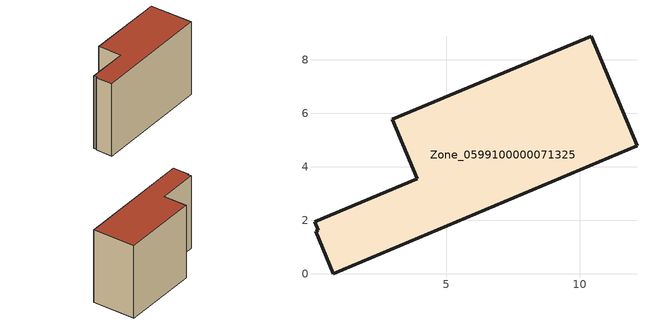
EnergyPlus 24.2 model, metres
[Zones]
Zone_0599100000071325
 floor ground (C_G): 0.23,1.62 0.09,1.94 3.92,3.55 3,5.77 10.44,8.88 12.14,4.78 0.79,0 0.13,1.59 z0
 wall outside (C_F): 0.79,0 12.14,4.78 10.44,8.88 3,5.77 3.92,3.55 0.09,1.94 0.23,1.62 0.13,1.59 0.79,0 z0:7.8
 roof outside (C_R): 0.09,1.94 0.23,1.62 0.13,1.59 0.79,0 12.14,4.78 10.44,8.88 3,5.77 3.92,3.55 z7.8
[BUILDING]
Pand.0599100000071325: North Axis=0; Terrain=City; Loads Convergence Tolerance Value=0.04; Temperature Convergence Tolerance Value=0.4; Solar Distribution=FullExterior; Maximum Number of Warmup Days=25; Minimum Number of Warmup Days=1
[Site:Location]
Rotterdam.The.Hague.AP_ZH_NLD Design_Conditions: Latitude=51.96; Longitude=4.45; Time Zone=1; Elevation=-4.5
[SITE:GROUNDTEMPERATURE:BUILDINGSURFACE]
18, 18, 18, 18, 18, 18, 18, 18, 18, 18, 18, 18
[MATERIAL] Thermal Absorptance=0.9; Solar Absorptance=0.7; Visible Absorptance=0.7
Name | Roughness | Thickness | Conductivity | Density | Specific Heat
G.TI.1946 | MediumSmooth | 0.15 | 1 | 540 | 1210
F.TI.1946 | Rough | 0.3 | 0.857143 | 1920 | 840
R.TI.1946 | MediumRough | 0.2 | 0.1 | 1500 | 1000
[CONSTRUCTION]
C_G: G.TI.1946
C_F: F.TI.1946
C_R: R.TI.1946
[ZONE]
Zone_0599100000071325: Type=1; Multiplier=1; Ceiling Height=Autocalculate; Volume=Autocalculate; Floor Area=autocalculate; Part of Total Floor Area=Yes
[ZONEINFILTRATION:DESIGNFLOWRATE]
Infil_Zone_0599100000071325: Zone or ZoneList or Space or SpaceList=Zone_0599100000071325; Schedule=AlwaysOn; Design Flow Rate Calculation Method=Flow/Area; Flow Rate per Floor Area=0.003; Constant Term Coefficient=1; Temperature Term Coefficient=0; Velocity Term Coefficient=0; Velocity Squared Term Coefficient=0
[HVACTEMPLATE:ZONE:IDEALLOADSAIRSYSTEM]
Zone_0599100000071325: Maximum Heating Supply Air Temperature=50; Minimum Cooling Supply Air Temperature=13; Maximum Heating Supply Air Humidity Ratio=0.0156; Minimum Cooling Supply Air Humidity Ratio=0.0077; Heating Limit=NoLimit; Cooling Limit=NoLimit; Dehumidification Control Type=ConstantSensibleHeatRatio; Cooling Sensible Heat Ratio=0.7; Dehumidification Setpoint=60; Humidification Control Type=None; Humidification Setpoint=30; Outdoor Air Method=None; Outdoor Air Flow Rate per Person=0.00944; Outdoor Air Flow Rate per Zone Floor Area=0; Outdoor Air Flow Rate per Zone=0; Demand Controlled Ventilation Type=None; Outdoor Air Economizer Type=NoEconomizer; Heat Recovery Type=None; Sensible Heat Recovery Effectiveness=0.7; Latent Heat Recovery Effectiveness=0.65
[ZONECONTROL:THERMOSTAT]
ThermostatControl_Zone_0599100000071325: Zone or ZoneList=Zone_0599100000071325; Control Type Schedule=DualSetpointControlType; Control 1=Thermostat_Zone_0599100000071325; Temperature Difference Between Cutout And Setpoint=0
[THERMOSTATSETPOINT:DUALSETPOINT]
Thermostat_Zone_0599100000071325: Heating Setpoint Temperature Schedule=HeatingSetpoint_Zone_0599100000071325; Cooling Setpoint Temperature Schedule=CoolingSetpoint_Zone_0599100000071325
[SCHEDULE:COMPACT]
HeatingSetpoint_Zone_0599100000071325: Through: 12/31, For: AllDays, Until: 24:00, 21
CoolingSetpoint_Zone_0599100000071325: Through: 12/31, For: AllDays, Until: 24:00, 24
DualSetpointControlType: Through: 12/31, For: AllDays, Until: 24:00, 4
AlwaysOn: Through: 12/31, For: AllDays, Until: 24:00, 1
